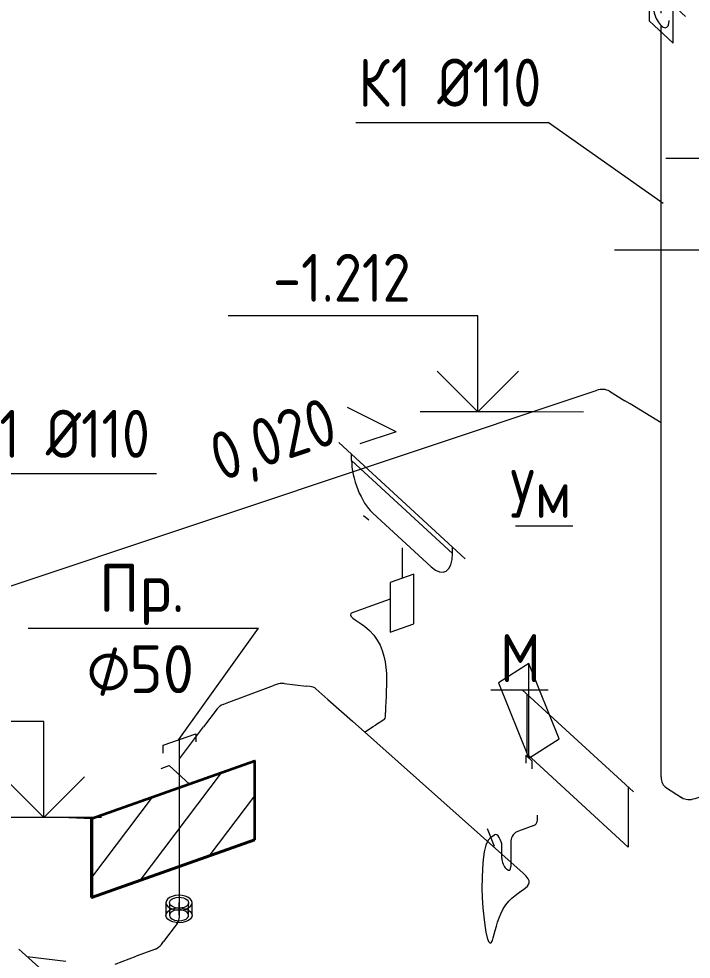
# Model space of a CAD drawing. Header units: millimetres. Extents: x 56023 to 81647, y 35036 to 59756.
# Drawn here: x 64919 to 66672, y 46447 to 48898 of the extents above; entities that cross this region are included whole.
import ezdxf

# ---------------------------------------------------------------- set-up
doc = ezdxf.new("R2010")
doc.units = ezdxf.units.MM
for name, color, linetype, lineweight in [('Арматура трубопроводов', 7, 'Continuous', 20), ('Высотные отметки', 7, 'Continuous', 9), ('Гибкие трубы', 7, 'Continuous', 20), ('Марки сантехнических приборов', 7, 'Continuous', 20), ('Марки соединительных деталей трубопроводов', 7, 'Continuous', 20), ('Марки труб', 7, 'Continuous', 20), ('Обобщенные модели', 7, 'Continuous', 20), ('Сантехнические приборы', 7, 'Continuous', 20), ('Соединительные детали трубопроводов', 7, 'Continuous', 20), ('Типовые аннотации', 7, 'Continuous', 20), ('Трубы', 7, 'Continuous', 20)]:
    doc.layers.add(name, color=color, linetype=linetype, lineweight=lineweight)
doc.styles.add('GOST Common', font='GOST Common.ttf', dxfattribs={"width": 0.9, "height": 125})
doc.styles.add('GOST Common_3', font='GOST Common.ttf', dxfattribs={"height": 125})
doc.styles.add('GOST Common_4', font='GOST Common.ttf', dxfattribs={"height": 125})
doc.styles.add('ISOCPEUR', font='isocpeur.ttf', dxfattribs={"width": 0.85, "height": 125})

# ---------------------------------------------------------------- blocks, each defined once
blk = doc.blocks.new('ADSK_ППР_Тройник канализационный_Составной - Тройник канализационный-3766416-О_Схема систем К1_К2_ АБК')
at = {"layer": 'Соединительные детали трубопроводов', "color": 24, "true_color": 0xa52900}
for p, q in [((66593.2, 47776.8), (66593.2, 47955.1)), ((66593.2, 47845), (66512.6, 47894.4))]:
    blk.add_line(p, q, dxfattribs=at)
blk = doc.blocks.new('ADSK_ППР_Отвод канализационный_Составной - Отвод раструбный-3766432-О_Схема систем К1_К2_ АБК')
at = {"layer": 'Соединительные детали трубопроводов', "color": 24, "true_color": 0xa52900}
for p, q in [((66593, 46922.1), (66593, 46923.3)), ((66607.1, 46893.8), (66646.6, 46868.8)), ((66647.4, 46868.3), (66646.6, 46868.8)), ((66681.6, 46866.1), (66738, 46884.9))]:
    blk.add_line(p, q, dxfattribs=at)
for centre, start_param, end_param in [((66642.3, 46939.5), 2.492685, 3.268085), ((66682.6, 46914), 3.268085, 4.043484)]:
    blk.add_ellipse(centre, major_axis=(39.2, 42.6), ratio=0.698561, start_param=start_param, end_param=end_param, dxfattribs=at)
blk = doc.blocks.new('VK__PF__Лючок-прочистка DN110_HL_R21 - HL98-3801454-О_Схема систем К1_К2_ АБК')
at = {"layer": 'Обобщенные модели', "color": 24, "true_color": 0xa52900}
for p, q in [((66530.4, 49020.8), (66562, 48991.7)), ((66562, 48991.7), (66562, 48893.1)), ((66572.5, 48982), (66614.6, 48943.2)), ((66593.5, 48913.3), (66593.5, 48962.6)), ((66625.1, 48933.5), (66656.7, 48904.4)), ((66625.1, 48834.9), (66625.1, 48933.5)), ((66562, 48893.1), (66625.1, 48834.9)), ((66593.5, 48864), (66593.5, 48880.5))]:
    blk.add_line(p, q, dxfattribs=at)
blk.add_ellipse((66593.5, 48913.3), major_axis=(-13.3, 37.7), ratio=0.432419, start_param=0.886213, end_param=4.027806, dxfattribs=at)
blk = doc.blocks.new('VK__SAN__Умывальник полукруглый с гофрированным выпуском_ГОСТ_R21 - Умывальник 3-й величиныс гофрированным выпуском-4018650-О_Схема систем К1_К2_ АБК')
at = {"layer": 'Сантехнические приборы', "lineweight": 9}
blk.add_line((65831.2, 47591.1), (65818, 47603.2), dxfattribs=at)
blk = doc.blocks.new('VK__SAN__СБУ_Сифон бутылочный унифицированный_ГОСТ_R21 - С гофрированным выпуском_ DN40-2498108-О_Схема систем К1_К2_ АБК')
at = {"layer": 'Сантехнические приборы', "lineweight": 9}
for p, q in [((65918.1, 47519.3), (65918.1, 47439.6)), ((65948.7, 47450.4), (65887.5, 47428.8)), ((65948.7, 47321.4), (65948.7, 47450.4)), ((65887.5, 47428.8), (65887.5, 47299.8)), ((65887.5, 47385.2), (65829.1, 47364.6)), ((65829.1, 47364.6), (65790.6, 47351)), ((65887.5, 47299.8), (65948.7, 47321.4))]:
    blk.add_line(p, q, dxfattribs=at)
blk = doc.blocks.new('VK__SAN__УГО_Умывальник_3D_R21 - УГО-4018648-О_Схема систем К1_К2_ АБК')
at = {"layer": 'Сантехнические приборы', "lineweight": 9}
for p, q in [((68012.7, 48500.8), (67683.7, 48803.8)), ((67716.6, 48757), (67716.6, 48773.5)), ((67979.8, 48514.7), (67716.6, 48757)), ((67924.5, 48479.3), (67771.9, 48619.9)), ((67979.8, 48514.7), (67979.8, 48531.1))]:
    blk.add_line(p, q, dxfattribs=at)
for centre, start_param, end_param in [((67771.9, 48706.1), 0.886301, 2.457098), ((67924.5, 48565.6), 2.457098, 4.027894)]:
    blk.add_ellipse(centre, major_axis=(-34.9, 99), ratio=0.432419, start_param=start_param, end_param=end_param, dxfattribs=at)
blk = doc.blocks.new('VK__SAN__НОРРШЁН_Мойка врезная_IKEA_R21 - Мойка-2689245-О_Схема систем К1_К2_ АБК')
at = {"layer": 'Сантехнические приборы', "lineweight": 9}
for p, q in [((66240.8, 46978.6), (66240.8, 46958)), ((66256.6, 46964), (66240.8, 46978.6)), ((66256.6, 46964), (66256.6, 46943.5))]:
    blk.add_line(p, q, dxfattribs=at)
blk = doc.blocks.new('VK__SAN__Сифон ЛИЛЛЬВИКЕН_IKEA_R21 - Сифон-2689248-О_Схема систем К1_К2_ АБК')
at = {"layer": 'Сантехнические приборы', "lineweight": 9}
for p, q in [((66269.9, 46822.7), (66269.9, 46806.7)), ((66261.4, 46795.5), (66221.3, 46781.3)), ((66149.3, 46765), (66159.3, 46771.5)), ((66201.9, 46755.8), (66201.9, 46688.6)), ((66178.2, 46710.4), (66178.2, 46741.9)), ((66190.8, 46681.5), (66189.3, 46683))]:
    blk.add_line(p, q, dxfattribs=at)
at = {"layer": 'Сантехнические приборы'}
blk.add_line((66140, 46788.1), (66158.6, 46741.9), dxfattribs=at)
at = {"layer": 'Сантехнические приборы', "lineweight": 9}
for centre, major_axis, ratio, start_param, end_param in [((66261.4, 46803.7), (6.77, 7.36), 0.698561, 4.063482, 5.634278), ((66167.2, 46752.1), (-7, 19.8), 0.432419, 4.027894, 6.384088), ((66221.3, 46762.6), (15.4, 16.7), 0.698561, 0.921889, 2.492685), ((66189.3, 46700.3), (-7, 19.8), 0.432419, 0.886301, 2.457098), ((66190.8, 46698.8), (-7, 19.8), 0.432419, 2.457098, 4.027894)]:
    blk.add_ellipse(centre, major_axis=major_axis, ratio=ratio, start_param=start_param, end_param=end_param, dxfattribs=at)
blk = doc.blocks.new('VK__SAN__УГО_Мойка_R21 - Линии модели-2406121-О_Схема систем К1_К2_ АБК')
at = {"layer": 'Сантехнические приборы', "lineweight": 9}
for p, q in [((66520.9, 46883), (66231.5, 47149.6)), ((66244.6, 46981.4), (66244.6, 47137.5)), ((66507.8, 46739), (66244.6, 46981.4)), ((66507.8, 46895.1), (66507.8, 46739))]:
    blk.add_line(p, q, dxfattribs=at)
blk = doc.blocks.new('VK__SAN__УГО_Смеситель_R21 - Линии модели-2497860-О_Схема систем К1_К2_ АБК')
at = {"layer": 'Сантехнические приборы', "lineweight": 9}
for p, q in [((66248.7, 47217.8), (66169.7, 47167.3)), ((66248.7, 46971.3), (66248.7, 47217.8)), ((66327.6, 47021.8), (66248.7, 47217.8)), ((66169.7, 47167.3), (66248.7, 46971.3)), ((66248.7, 46971.3), (66327.6, 47021.8))]:
    blk.add_line(p, q, dxfattribs=at)
blk = doc.blocks.new('ADSK_ППР_Отвод канализационный_Составной - Отвод раструбный-3766518-О_Схема систем К1_К2_ АБК')
at = {"layer": 'Соединительные детали трубопроводов', "color": 24, "true_color": 0xa52900}
for p, q in [((66424.8, 47929.5), (66423.4, 47929)), ((66458.7, 47927.5), (66498.8, 47902.9))]:
    blk.add_line(p, q, dxfattribs=at)
blk.add_ellipse((66423.8, 47881.6), major_axis=(39.2, 42.6), ratio=0.69856, start_param=0.136494, end_param=0.901913, dxfattribs=at)
blk = doc.blocks.new('ADSK_ППР_Тройник канализационный_Составной - Тройник канализационный-3766630-О_Схема систем К1_К2_ АБК')
at = {"layer": 'Соединительные детали трубопроводов', "color": 24, "true_color": 0xa52900}
for p, q in [((64919.3, 46473.7), (64988.8, 46410.8)), ((64940.9, 46454.2), (65042.1, 46441.7))]:
    blk.add_line(p, q, dxfattribs=at)
blk = doc.blocks.new('VK__GM__УГО_Пол для схемы_R21 - UD_УГО пола B1_1 L_500_H_250-V19-О_Схема систем К1_К2_ АБК')
at = {"layer": 'Обобщенные модели', "lineweight": 9}
h = blk.add_hatch(dxfattribs=at)
h.set_pattern_fill('FP_12', color=256, style=0, pattern_type=2)
h.set_pattern_definition([(52.835, (61896.72, 51310.79), (-90.1847, 55.314), [])])
h.paths.add_polyline_path([(65534.5, 46963.3), (65534.5, 46757.9), (65109.3, 46607.9), (65109.3, 46813.3)])
h = blk.add_hatch(dxfattribs=at)
h.set_pattern_fill('FP_13', color=256, style=0, pattern_type=2)
h.set_pattern_definition([(32.616, (66463.59, 51197.28), (-55.8256, 138.557), [])])
h.paths.add_polyline_path([(65109.3, 46607.9), (65108.8, 46608.4), (65108.8, 46813.8), (65109.3, 46813.3)])
at = {"layer": 'Обобщенные модели', "lineweight": 35}
for p, q in [((65108.8, 46813.8), (65534, 46963.8)), ((65534, 46963.8), (65534, 46758.4)), ((65534.5, 46963.3), (65534, 46963.8)), ((65534.5, 46963.3), (65109.3, 46813.3)), ((65534.5, 46757.9), (65534.5, 46963.3)), ((65108.8, 46608.4), (65108.8, 46813.8)), ((65108.8, 46813.8), (65109.3, 46813.3)), ((65109.3, 46813.3), (65109.3, 46607.9)), ((65534, 46758.4), (65108.8, 46608.4)), ((65109.3, 46607.9), (65534.5, 46757.9)), ((65534, 46758.4), (65534.5, 46757.9)), ((65108.8, 46608.4), (65109.3, 46607.9))]:
    blk.add_line(p, q, dxfattribs=at)
blk = doc.blocks.new('ADSK_ППР_Тройник канализационный_Составной - Тройник канализационный-3768010-О_Схема систем К1_К2_ АБК')
at = {"layer": 'Соединительные детали трубопроводов', "color": 24, "true_color": 0xa52900}
for p, q in [((65337.9, 46920.3), (65337.9, 47019.7)), ((65337.9, 46969.5), (65374.6, 47017.9))]:
    blk.add_line(p, q, dxfattribs=at)
blk = doc.blocks.new('ADSK_ППР_Заглушка канализационная - Заглушка канализационная 50-2722870-О_Схема систем К1_К2_ АБК')
at = {"layer": 'Соединительные детали трубопроводов', "color": 24, "true_color": 0xa52900}
for p, q in [((65295.4, 47004.7), (65380.5, 47034.7)), ((65380.5, 47034.7), (65380.5, 47014.1)), ((65295.4, 46984.1), (65295.4, 47004.7))]:
    blk.add_line(p, q, dxfattribs=at)
blk = doc.blocks.new('VK__PA__ПМ_Муфта ротивопожарная_Огнеза_R21 - Противопожарная муфта _ОГРАКС-ПМ-50_-2728493-О_Схема систем К1_К2_ АБК')
at = {"layer": 'Арматура трубопроводов', "color": 24, "true_color": 0xa52900}
for p, q in [((65302.9, 46594.5), (65302.9, 46561.6)), ((65311.9, 46594.5), (65311.9, 46561.6)), ((65337, 46561.6), (65337, 46594.5)), ((65361.9, 46561.6), (65361.9, 46594.5)), ((65370.9, 46561.6), (65370.9, 46594.5))]:
    blk.add_line(p, q, dxfattribs=at)
for points in [[(65365.8, 46604.7, 0), (65360.2, 46608.6, 0), (65353, 46611.5, 0), (65344.7, 46613.3, 0), (65335.9, 46613.8, 0), (65327.1, 46613, 0), (65319, 46610.9, 0), (65312.2, 46607.7, 0), (65307, 46603.6, 0), (65303.8, 46598.9, 0), (65302.9, 46593.9, 0), (65304.4, 46588.9, 0), (65308, 46584.3, 0)], [(65308, 46584.3, 0), (65313.6, 46580.3, 0), (65320.8, 46577.4, 0), (65329.1, 46575.6, 0), (65338, 46575.1, 0), (65346.7, 46575.9, 0), (65354.8, 46578, 0), (65361.7, 46581.2, 0), (65366.9, 46585.3, 0), (65370, 46590, 0), (65370.9, 46595.1, 0), (65369.5, 46600, 0), (65365.8, 46604.7, 0)], [(65315.7, 46587, 0), (65313, 46590.3, 0), (65311.9, 46594, 0), (65312.6, 46597.7, 0), (65314.9, 46601.2, 0), (65318.7, 46604.2, 0), (65323.8, 46606.6, 0), (65329.7, 46608.1, 0), (65336.2, 46608.7, 0), (65342.6, 46608.3, 0), (65348.7, 46607, 0), (65354, 46604.8, 0), (65358.2, 46602, 0)], [(65358.2, 46602, 0), (65360.9, 46598.6, 0), (65361.9, 46594.9, 0), (65361.3, 46591.2, 0), (65358.9, 46587.7, 0), (65355.1, 46584.7, 0), (65350.1, 46582.3, 0), (65344.1, 46580.8, 0), (65337.7, 46580.2, 0), (65331.2, 46580.6, 0), (65325.1, 46581.9, 0), (65319.8, 46584.1, 0), (65315.7, 46587, 0)], [(65308, 46551.4, 0), (65304.4, 46556, 0), (65302.9, 46561, 0), (65303.8, 46566, 0), (65307, 46570.8, 0), (65312.2, 46574.9, 0), (65319, 46578.1, 0), (65327.1, 46580.2, 0), (65335.9, 46581, 0), (65344.7, 46580.5, 0), (65353, 46578.7, 0), (65360.2, 46575.7, 0), (65365.8, 46571.8, 0)], [(65365.8, 46571.8, 0), (65369.5, 46567.2, 0), (65370.9, 46562.2, 0), (65370, 46557.2, 0), (65366.9, 46552.4, 0), (65361.7, 46548.3, 0), (65354.8, 46545.1, 0), (65346.7, 46543, 0), (65338, 46542.2, 0), (65329.1, 46542.7, 0), (65320.8, 46544.5, 0), (65313.6, 46547.5, 0), (65308, 46551.4, 0)], [(65358.2, 46569.1, 0), (65354, 46572, 0), (65348.7, 46574.1, 0), (65342.6, 46575.5, 0), (65336.2, 46575.8, 0), (65329.7, 46575.2, 0), (65323.8, 46573.7, 0), (65318.7, 46571.4, 0), (65314.9, 46568.3, 0), (65312.6, 46564.9, 0), (65311.9, 46561.2, 0), (65313, 46557.5, 0), (65315.7, 46554.1, 0)], [(65315.7, 46554.1, 0), (65319.8, 46551.2, 0), (65325.1, 46549, 0), (65331.2, 46547.7, 0), (65337.7, 46547.3, 0), (65344.1, 46547.9, 0), (65350.1, 46549.5, 0), (65355.1, 46551.8, 0), (65358.9, 46554.8, 0), (65361.3, 46558.3, 0), (65361.9, 46562, 0), (65360.9, 46565.7, 0), (65358.2, 46569.1, 0)]]:
    blk.add_polyline3d(points, dxfattribs=at)
blk = doc.blocks.new('ADSK_ППР_Отвод канализационный_Составной - Отвод раструбный-1400232-О_Схема систем К1_К2_ АБК')
at = {"layer": 'Соединительные детали трубопроводов', "color": 24, "true_color": 0xa52900}
for p, q in [((65338, 46557.6), (65338, 46565.2)), ((65331.6, 46540.2), (65296.3, 46493)), ((65275.3, 46473.6), (65224.9, 46454.9)), ((65290.8, 46485.6), (65296.3, 46493))]:
    blk.add_line(p, q, dxfattribs=at)
for centre, start_param, end_param in [((65315.6, 46549.7), 4.858879, 5.634278), ((65274.8, 46495.1), 4.083479, 4.858879)]:
    blk.add_ellipse(centre, major_axis=(17.8, 19.4), ratio=0.698561, start_param=start_param, end_param=end_param, dxfattribs=at)
blk = doc.blocks.new('ADSK_ППР_Отвод канализационный_Составной - Отвод раструбный-3941142-О_Схема систем К1_К2_ АБК')
at = {"layer": 'Соединительные детали трубопроводов', "color": 24, "true_color": 0xa52900}
for p, q in [((65451.9, 47111.4), (65459.9, 47114.4)), ((65436.5, 47099.6), (65400.8, 47052.5))]:
    blk.add_line(p, q, dxfattribs=at)
blk.add_ellipse((65452.3, 47089.9), major_axis=(17.8, 19.4), ratio=0.698537, start_param=0.941882, end_param=1.707283, dxfattribs=at)
blk = doc.blocks.new('ADSK_ППР_Тройник канализационный_Составной - Тройник канализационный-1354523-О_Схема систем К1_К2_ АБК')
at = {"layer": 'Соединительные детали трубопроводов', "color": 24, "true_color": 0xa52900}
for p, q in [((65788.9, 47067.3), (65852.5, 47010.7)), ((65820.4, 47039.2), (65843.1, 47053.7))]:
    blk.add_line(p, q, dxfattribs=at)
blk = doc.blocks.new('ADSK_ППР_Отвод канализационный_Составной - Отвод раструбный-3941686-О_Схема систем К1_К2_ АБК')
at = {"layer": 'Соединительные детали трубопроводов', "color": 24, "true_color": 0xa52900}
for p, q in [((65591.2, 47163.2), (65583.5, 47160.4)), ((65611.1, 47165.5), (65668.6, 47159.2)), ((65677.4, 47158.2), (65668.6, 47159.2)), ((65693.8, 47151.9), (65724.9, 47124.3))]:
    blk.add_line(p, q, dxfattribs=at)
for centre, start_param, end_param in [((65605, 47150.9), 1.320771, 2.105981), ((65671.4, 47143.6), 0.535561, 1.320771)]:
    blk.add_ellipse(centre, major_axis=(26.3, 0.9), ratio=0.564563, start_param=start_param, end_param=end_param, dxfattribs=at)
blk = doc.blocks.new('ADSK_ППР_Отвод канализационный_Составной - Отвод раструбный-1354446-О_Схема систем К1_К2_ АБК')
at = {"layer": 'Соединительные детали трубопроводов', "color": 24, "true_color": 0xa52900}
for p, q in [((65874.9, 47083), (65874.9, 47090.5)), ((65870.9, 47071.5), (65848.9, 47057.4))]:
    blk.add_line(p, q, dxfattribs=at)
blk.add_ellipse((65861.1, 47095.8), major_axis=(-8.8, 24.8), ratio=0.432419, start_param=3.242496, end_param=4.027894, dxfattribs=at)
blk = doc.blocks.new('ADSK_ППР_Заглушка канализационная - Заглушка канализационная 50-V45-О_Схема систем К1_К2_ АБК')
at = {"layer": 'Соединительные детали трубопроводов'}
for p, q in [((65290.4, 46944.4), (65311.6, 46951.9)), ((65311.6, 46951.9), (65364.3, 46903.4)), ((65364.3, 46903.4), (65343, 46895.9))]:
    blk.add_line(p, q, dxfattribs=at)
blk = doc.blocks.new('VK__AP__М_Труба_Имя системы_Внешний Диаметр_R21 - 8-1766268-О_Схема систем К1_К2_ АБК')
at = {"layer": 'Марки труб'}
blk.add_line((66219.7, 45699.3), (66719.7, 45699.3), dxfattribs=at)
blk = doc.blocks.new('Высотные отметки - Стрелка вверх-261779-О_Схема систем К1_К2_ АБК')
at = {"layer": 'Типовые аннотации'}
for p, q in [((67651.5, 46110.5), (68301.5, 46110.5)), ((67651.5, 45860.5), (67651.5, 46110.5)), ((67651.5, 45860.5), (67545.5, 45966.5)), ((67651.5, 45860.5), (67757.6, 45966.5)), ((67501.5, 45860.5), (67801.5, 45860.5))]:
    blk.add_line(p, q, dxfattribs=at)
blk = doc.blocks.new('ADSK_M_Сантехприборы - Комментарий к типоразмеру-263963-О_Схема систем К1_К2_ АБК')
at = {"layer": 'Марки сантехнических приборов'}
blk.add_line((68131.7, 53196.8), (68281.7, 53196.8), dxfattribs=at)
blk = doc.blocks.new('VK__AP__M_Соединительные детали трубопроводов_R21 - SEV_M_Соединительные детали трубопроводов-2320817-О_Схема систем К1_К2_ АБК')
at = {"layer": 'Марки соединительных деталей трубопроводов'}
blk.add_line((58303.9, 49878.4), (58903.9, 49878.4), dxfattribs=at)
blk = doc.blocks.new('ADSK_M_Трубы_Уклоны - Проект_0_0Х0_Знак справа-264627-О_Схема систем К1_К2_ АБК')
at = {"layer": 'Марки труб'}
for q in [(59722, 50288.3), (59653.6, 50215.3)]:
    blk.add_line((59726.6, 50147), q, dxfattribs=at)

msp = doc.modelspace()

# ---------------------------------------------------------------- linework, layer by layer
at = {"layer": 'Высотные отметки', "lineweight": 20}
for p, q in [((66178, 47873.9), (66115.3, 47873.9)), ((66391.1, 47872.9), (66178, 47873.9)), ((65029.9, 46816.5), (64984.7, 46816.5)), ((65109.3, 46813.3), (65029.9, 46816.5))]:
    msp.add_line(p, q, dxfattribs=at)
at = {"layer": 'Гибкие трубы', "color": 24, "true_color": 0xa52900}
for points, knots in [([(65790.2, 47350.9), (65770.5, 47343.9), (65902, 47284.6), (65874.9, 47159.4), (65874.9, 47090.5)], [0, 0, 0, 0, 0.227582, 1.052529, 1.052529, 1.052529, 1.052529]), ([(66149.3, 46765), (66108.2, 46738.8), (66137.8, 46375.8), (66179.4, 46641.7), (66281.8, 46627.2), (66234.1, 46671.2)], [0, 0, 0, 0, 1.085565, 1.416287, 2.308849, 2.308849, 2.308849, 2.308849])]:
    msp.add_open_spline(points, degree=3, knots=knots, dxfattribs=at)
at = {"layer": 'Марки соединительных деталей трубопроводов'}
msp.add_line((65336.2, 47020), (65543.8, 47309.6), dxfattribs=at)
at = {"layer": 'Марки труб'}
msp.add_line((66599, 48417), (66299.3, 48628.3), dxfattribs=at)
at = {"layer": 'Трубы', "color": 24, "true_color": 0xa52900}
for p, q in [((66593.2, 47955.1), (66593.5, 48864)), ((66423.4, 47928.9), (62373, 46577.7)), ((66512.6, 47894.4), (66498.8, 47902.9)), ((66593.1, 46923.2), (66593.2, 47776.8)), ((65459.9, 47114.4), (65583.5, 47160.4)), ((65724.9, 47124.3), (65788.9, 47067.3)), ((65374.6, 47018), (65400.8, 47052.5)), ((65843.1, 47053.7), (65848.9, 47057.4)), ((65852.5, 47010.7), (66234.1, 46671.2)), ((65337.9, 46565.1), (65337.9, 46920.3)), ((65170.1, 46434.5), (65224.9, 46454.9))]:
    msp.add_line(p, q, dxfattribs=at)

# ---------------------------------------------------------------- block references
at = {"layer": 'Арматура трубопроводов', "color": 24, "true_color": 0xa52900}
msp.add_blockref('VK__PA__ПМ_Муфта ротивопожарная_Огнеза_R21 - Противопожарная муфта _ОГРАКС-ПМ-50_-2728493-О_Схема систем К1_К2_ АБК', (0, 0), dxfattribs=at)
at = {"layer": 'Высотные отметки', "lineweight": 20, "extrusion": (0, 0, -1)}
for p in [(-134906.9, 2423.3), (-134773.6, 2185), (-133766.8, 2013.4), (-132636.3, 956)]:
    msp.add_blockref('Высотные отметки - Стрелка вверх-261779-О_Схема систем К1_К2_ АБК', p, dxfattribs=at)
at = {"layer": 'Марки сантехнических приборов'}
for p in [(-1918.3, -5619.7), (-1982.4, -6047.7)]:
    msp.add_blockref('ADSK_M_Сантехприборы - Комментарий к типоразмеру-263963-О_Схема систем К1_К2_ АБК', p, dxfattribs=at)
at = {"layer": 'Марки соединительных деталей трубопроводов'}
msp.add_blockref('VK__AP__M_Соединительные детали трубопроводов_R21 - SEV_M_Соединительные детали трубопроводов-2320817-О_Схема систем К1_К2_ АБК', (6639.9, -2568.8), dxfattribs=at)
at = {"layer": 'Марки труб'}
for p in [(-421.7, 2929), (-1441.8, 2013.6)]:
    msp.add_blockref('VK__AP__М_Труба_Имя системы_Внешний Диаметр_R21 - 8-1766268-О_Схема систем К1_К2_ АБК', p, dxfattribs=at)
at = {"layer": 'Марки труб', "rotation": 61.5755906692001}
msp.add_blockref('ADSK_M_Трубы_Уклоны - Проект_0_0Х0_Знак справа-264627-О_Схема систем К1_К2_ АБК', (81574.6, -28574.4), dxfattribs=at)
at = {"layer": 'Обобщенные модели'}
msp.add_blockref('VK__GM__УГО_Пол для схемы_R21 - UD_УГО пола B1_1 L_500_H_250-V19-О_Схема систем К1_К2_ АБК', (0, 0), dxfattribs=at)
at = {"layer": 'Сантехнические приборы', "color": 24, "true_color": 0xa52900}
msp.add_blockref('VK__PF__Лючок-прочистка DN110_HL_R21 - HL98-3801454-О_Схема систем К1_К2_ АБК', (0, 0), dxfattribs=at)
at = {"layer": 'Сантехнические приборы'}
for name, p in [('VK__SAN__УГО_Умывальник_3D_R21 - УГО-4018648-О_Схема систем К1_К2_ АБК', (-1930.1, -1009.8)), ('VK__SAN__Умывальник полукруглый с гофрированным выпуском_ГОСТ_R21 - Умывальник 3-й величиныс гофрированным выпуском-4018650-О_Схема систем К1_К2_ АБК', (0, 0)), ('VK__SAN__СБУ_Сифон бутылочный унифицированный_ГОСТ_R21 - С гофрированным выпуском_ DN40-2498108-О_Схема систем К1_К2_ АБК', (0, 0)), ('VK__SAN__УГО_Смеситель_R21 - Линии модели-2497860-О_Схема систем К1_К2_ АБК', (0, 0)), ('VK__SAN__УГО_Мойка_R21 - Линии модели-2406121-О_Схема систем К1_К2_ АБК', (0, 0)), ('VK__SAN__НОРРШЁН_Мойка врезная_IKEA_R21 - Мойка-2689245-О_Схема систем К1_К2_ АБК', (0, 0)), ('VK__SAN__Сифон ЛИЛЛЬВИКЕН_IKEA_R21 - Сифон-2689248-О_Схема систем К1_К2_ АБК', (0, 0))]:
    msp.add_blockref(name, p, dxfattribs=at)
at = {"layer": 'Соединительные детали трубопроводов', "color": 24, "true_color": 0xa52900}
for name in ['ADSK_ППР_Тройник канализационный_Составной - Тройник канализационный-3766416-О_Схема систем К1_К2_ АБК', 'ADSK_ППР_Отвод канализационный_Составной - Отвод раструбный-3766518-О_Схема систем К1_К2_ АБК', 'ADSK_ППР_Отвод канализационный_Составной - Отвод раструбный-3941686-О_Схема систем К1_К2_ АБК', 'ADSK_ППР_Отвод канализационный_Составной - Отвод раструбный-3941142-О_Схема систем К1_К2_ АБК', 'ADSK_ППР_Отвод канализационный_Составной - Отвод раструбный-1354446-О_Схема систем К1_К2_ АБК', 'ADSK_ППР_Тройник канализационный_Составной - Тройник канализационный-1354523-О_Схема систем К1_К2_ АБК', 'ADSK_ППР_Заглушка канализационная - Заглушка канализационная 50-2722870-О_Схема систем К1_К2_ АБК', 'ADSK_ППР_Тройник канализационный_Составной - Тройник канализационный-3768010-О_Схема систем К1_К2_ АБК', 'ADSK_ППР_Отвод канализационный_Составной - Отвод раструбный-3766432-О_Схема систем К1_К2_ АБК', 'ADSK_ППР_Отвод канализационный_Составной - Отвод раструбный-1400232-О_Схема систем К1_К2_ АБК', 'ADSK_ППР_Тройник канализационный_Составной - Тройник канализационный-3766630-О_Схема систем К1_К2_ АБК']:
    msp.add_blockref(name, (0, 0), dxfattribs=at)
at = {"layer": 'Соединительные детали трубопроводов'}
msp.add_blockref('ADSK_ППР_Заглушка канализационная - Заглушка канализационная 50-V45-О_Схема систем К1_К2_ АБК', (0, 0), dxfattribs=at)

# ---------------------------------------------------------------- texts
at = {"layer": 'Высотные отметки', "lineweight": 20, "insert": (65581.8, 48285.7), "char_height": 125, "width": 457.087, "attachment_point": 1, "line_spacing_factor": 1.022761, "style": 'GOST Common'}
msp.add_mtext('-1.212', dxfattribs=at)
at = {"layer": 'Марки сантехнических приборов', "lineweight": 9, "char_height": 125, "attachment_point": 1, "style": 'GOST Common'}
for s, insert, width in [('Ум', (66199.4, 47722.4), 216.456), ('\\fGOST Common|b0|i0|c204|p34|;\\W.9;М', (66173.9, 47294.5), 122.658)]:
    msp.add_mtext(s, dxfattribs=dict(at, insert=insert, width=width))
at = {"layer": 'Марки соединительных деталей трубопроводов', "lineweight": 9, "char_height": 125, "attachment_point": 1}
for s, insert, width, style in [('Пр', (65128.3, 47477.2), 228.481, 'GOST Common_3'), ('\\fGOST Common|b0|i0|c204|p34|;.', (65316.8, 47477.2), 44.093, 'GOST Common_3'), ('\\fGOST Common|b0|i0|c254|p34|;⌀', (65095.2, 47265.6), 136.287, 'GOST Common_4'), ('50', (65207.7, 47265.6), 216.456, 'GOST Common_3')]:
    msp.add_mtext(s, dxfattribs=dict(at, insert=insert, width=width, style=style))
at = {"layer": 'Марки труб', "lineweight": 9, "char_height": 125, "attachment_point": 1, "style": 'ISOCPEUR'}
for s, insert, width in [('\\fISOCPEUR|b0|i0|c204|p34|;\\W.85;К', (65804.6, 48794.4), 102.215), ('1 Ø110', (65888.9, 48794.4), 494.04), ('1 Ø110', (64868.8, 47879), 494.04)]:
    msp.add_mtext(s, dxfattribs=dict(at, insert=insert, width=width))
at = {"layer": 'Марки труб', "lineweight": 9, "insert": (65405.1, 47810), "char_height": 125, "width": 436.519, "attachment_point": 1, "rotation": 18.4486, "style": 'GOST Common'}
msp.add_mtext('0,020', dxfattribs=at)

doc.saveas('drawing.dxf')
